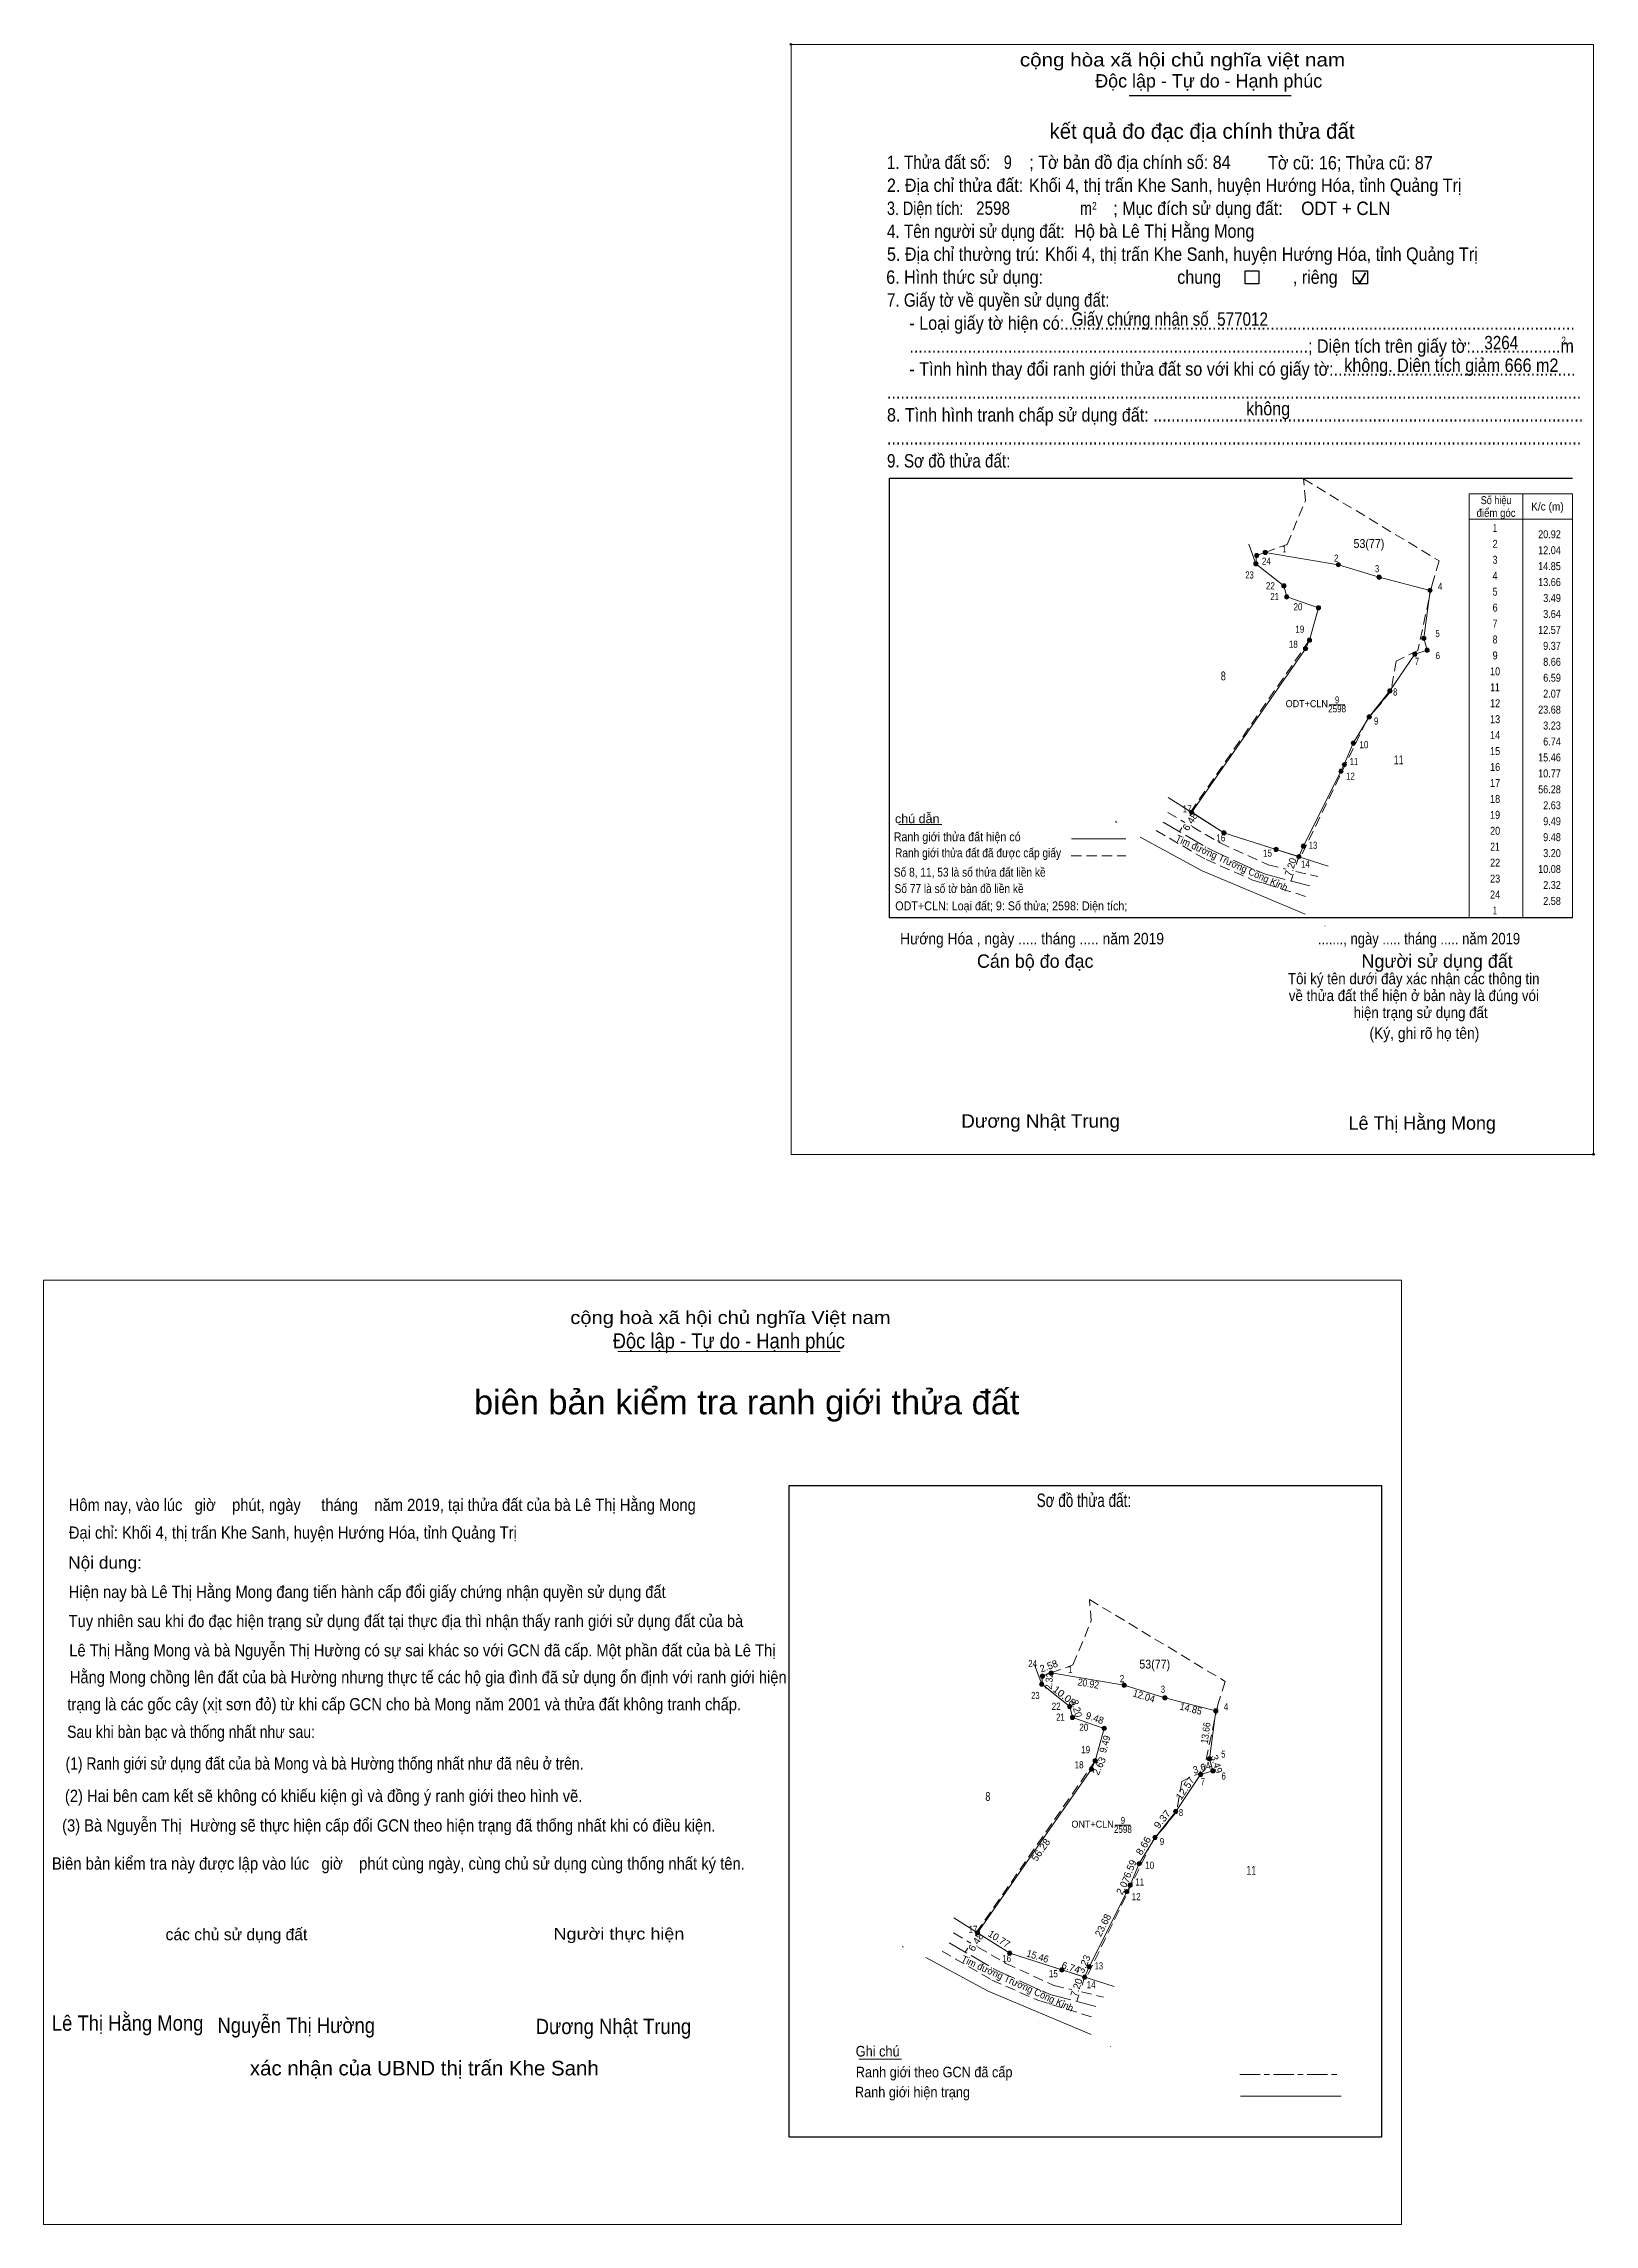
# Model space of a CAD drawing. Header units: metres. Extents: x 549750 to 550524, y 1838010 to 1838626.
# Drawn here: x 549750 to 550188, y 1838010 to 1838626 of the extents above; entities that cross this region are included whole.
import ezdxf
from ezdxf.enums import TextEntityAlignment as Align

# ---------------------------------------------------------------- set-up
doc = ezdxf.new("R2010")
doc.units = ezdxf.units.M
doc.header["$LTSCALE"] = 0.96
doc.header["$PDMODE"] = 32
doc.header["$PDSIZE"] = 0.48
for name, pattern in [('LONG_DASH_SHORT_DASH', [9.9, 6, -1.2, 1.5, -1.2]), ('LONG_DASHED', [7.5, 6, -1.5]), ('MEDIUM_DASHED', [4.5, 3, -1.5])]:
    doc.linetypes.add(name, pattern=pattern)
for name, color, linetype, lineweight in [('1', 7, 'Continuous', 13), ('10', 7, 'MEDIUM_DASHED', 13), ('17', 7, 'Continuous', 13), ('2', 7, 'Continuous', 25), ('23', 7, 'Continuous', 13), ('28', 7, 'MEDIUM_DASHED', 13), ('6', 7, 'Continuous', 13), ('63', 7, 'Continuous', 13)]:
    doc.layers.add(name, color=color, linetype=linetype, lineweight=lineweight)

msp = doc.modelspace()

# ---------------------------------------------------------------- hatches: boundary and pattern name
at = {"layer": '63'}
for points in [[(550092.77, 1838479.25, 1), (550091.57, 1838479.25, 1)], [(550092.98, 1838481.56, 1), (550091.78, 1838481.56, 1)], [(550095.41, 1838482.44, 1), (550094.21, 1838482.44, 1)], [(550116.04, 1838478.99, 1), (550114.84, 1838478.99, 1)], [(550127.54, 1838475.43, 1), (550126.34, 1838475.43, 1)], [(550100.67, 1838472.99, 1), (550099.47, 1838472.99, 1)], [(550101.46, 1838469.89, 1), (550100.26, 1838469.89, 1)], [(550141.92, 1838471.74, 1), (550140.72, 1838471.74, 1)], [(550110.43, 1838466.81, 1), (550109.23, 1838466.81, 1)], [(550106.8, 1838455.28, 1), (550105.6, 1838455.28, 1)], [(550107.89, 1838457.67, 1), (550106.69, 1838457.67, 1)], [(550140.14, 1838458.2, 1), (550138.94, 1838458.2, 1)], [(550141.11, 1838454.85, 1), (550139.91, 1838454.85, 1)], [(550137.64, 1838453.76, 1), (550136.44, 1838453.76, 1)], [(550130.59, 1838443.35, 1), (550129.39, 1838443.35, 1)], [(550124.76, 1838436.02, 1), (550123.56, 1838436.02, 1)], [(550120.27, 1838428.62, 1), (550119.07, 1838428.62, 1)], [(550116.79, 1838420.7, 1), (550115.59, 1838420.7, 1)], [(550117.73, 1838422.54, 1), (550116.53, 1838422.54, 1)], [(550074.65, 1838409.09, 1), (550073.45, 1838409.09, 1)], [(550083.74, 1838403.32, 1), (550082.54, 1838403.32, 1)], [(550106.19, 1838399.53, 1), (550104.99, 1838399.53, 1)], [(550098.47, 1838398.62, 1), (550097.27, 1838398.62, 1)], [(550104.89, 1838396.57, 1), (550103.69, 1838396.57, 1)], [(550034.95, 1838166.15, 1), (550033.75, 1838166.15, 1)], [(550032.31, 1838162.96, 1), (550031.11, 1838162.96, 1)], [(550032.52, 1838165.27, 1), (550031.32, 1838165.27, 1)], [(550055.58, 1838162.7, 1), (550054.38, 1838162.7, 1)], [(550067.08, 1838159.14, 1), (550065.88, 1838159.14, 1)], [(550040.21, 1838156.7, 1), (550039.01, 1838156.7, 1)], [(550041, 1838153.6, 1), (550039.8, 1838153.6, 1)], [(550081.46, 1838155.45, 1), (550080.26, 1838155.45, 1)], [(550049.97, 1838150.52, 1), (550048.77, 1838150.52, 1)], [(550047.43, 1838141.38, 1), (550046.23, 1838141.38, 1)], [(550079.68, 1838141.91, 1), (550078.48, 1838141.91, 1)], [(550046.34, 1838138.99, 1), (550045.14, 1838138.99, 1)], [(550077.18, 1838137.47, 1), (550075.98, 1838137.47, 1)], [(550080.65, 1838138.56, 1), (550079.45, 1838138.56, 1)], [(550070.13, 1838127.06, 1), (550068.93, 1838127.06, 1)], [(550064.3, 1838119.73, 1), (550063.1, 1838119.73, 1)], [(550059.81, 1838112.33, 1), (550058.61, 1838112.33, 1)], [(550056.33, 1838104.41, 1), (550055.13, 1838104.41, 1)], [(550057.27, 1838106.25, 1), (550056.07, 1838106.25, 1)], [(550014.19, 1838092.8, 1), (550012.99, 1838092.8, 1)], [(550023.28, 1838087.03, 1), (550022.08, 1838087.03, 1)], [(550038.01, 1838082.33, 1), (550036.81, 1838082.33, 1)], [(550044.43, 1838080.28, 1), (550043.23, 1838080.28, 1)], [(550045.73, 1838083.24, 1), (550044.53, 1838083.24, 1)]]:
    msp.add_hatch(color=256, dxfattribs=at).paths.add_polyline_path(points)

# ---------------------------------------------------------------- linework, layer by layer
at = {"layer": '1'}
for points in [[(550094.81, 1838482.44), (550115.44, 1838478.99), (550126.94, 1838475.43), (550141.32, 1838471.74), (550139.54, 1838458.2), (550140.51, 1838454.85), (550137.04, 1838453.76), (550129.99, 1838443.35), (550124.16, 1838436.02), (550119.67, 1838428.62), (550117.13, 1838422.54), (550116.19, 1838420.7), (550105.59, 1838399.53), (550104.29, 1838396.57), (550097.87, 1838398.62), (550083.14, 1838403.32), (550074.05, 1838409.09), (550106.2, 1838455.28), (550107.29, 1838457.67), (550109.83, 1838466.81), (550100.86, 1838469.89), (550100.07, 1838472.99), (550092.17, 1838479.25), (550092.38, 1838481.56)], [(550034.35, 1838166.15), (550054.98, 1838162.7), (550066.48, 1838159.14), (550080.86, 1838155.45), (550079.08, 1838141.91), (550080.05, 1838138.56), (550076.58, 1838137.47), (550069.53, 1838127.06), (550063.7, 1838119.73), (550059.21, 1838112.33), (550056.67, 1838106.25), (550055.73, 1838104.41), (550045.13, 1838083.24), (550043.83, 1838080.28), (550037.41, 1838082.33), (550022.68, 1838087.03), (550013.59, 1838092.8), (550045.74, 1838138.99), (550046.83, 1838141.38), (550049.37, 1838150.52), (550040.4, 1838153.6), (550039.61, 1838156.7), (550031.71, 1838162.96), (550031.92, 1838165.27)]]:
    msp.add_lwpolyline(points, close=True, dxfattribs=at)
at = {"layer": '10'}
for p, q in [((550092.38, 1838481.56), (550094.81, 1838482.44)), ((550107.29, 1838457.67), (550073.79, 1838409.25)), ((550031.92, 1838165.27), (550034.35, 1838166.15)), ((550046.83, 1838141.38), (550013.33, 1838092.96))]:
    msp.add_line(p, q, dxfattribs=at)
at = {"layer": '10', "linetype": 'Continuous'}
for p, q in [((550052.56, 1838406.46), (550052.96, 1838406.24)), ((550091.25, 1838383.76), (550091.24, 1838383.74)), ((549992.3, 1838088.96), (549992.7, 1838088.74)), ((550030.79, 1838067.47), (550030.78, 1838067.45)), ((549980.11, 1838057.09), (549992.11, 1838057.09)), ((550087.86, 1838046.71), (550116.28, 1838046.71))]:
    msp.add_line(p, q, dxfattribs=at)
at = {"layer": '10', "linetype": 'LONG_DASH_SHORT_DASH'}
msp.add_line((550087.63, 1838052.8), (550116.06, 1838052.8), dxfattribs=at)
at = {"layer": '10'}
for points in [[(550094.79, 1838482.44), (550101, 1838484.7), (550106.15, 1838497.12), (550105.64, 1838503.19)], [(550105.64, 1838503.19), (550143.94, 1838480.05), (550141.9, 1838473.4)], [(550105.64, 1838503.19), (550143.94, 1838480.05), (550141.9, 1838473.4)], [(550141.9, 1838473.4), (550137.9, 1838454.76), (550131.72, 1838451.79), (550130.32, 1838443.36), (550123.4, 1838434.92), (550104.78, 1838396.41)], [(550034.33, 1838166.15), (550040.54, 1838168.41), (550045.69, 1838180.83), (550045.18, 1838186.9)], [(550045.18, 1838186.9), (550083.48, 1838163.76), (550081.44, 1838157.11)], [(550045.18, 1838186.9), (550083.48, 1838163.76), (550081.44, 1838157.11)], [(550081.44, 1838157.11), (550077.44, 1838138.47), (550071.26, 1838135.5), (550069.86, 1838127.07), (550062.94, 1838118.63), (550044.32, 1838080.12)]]:
    msp.add_lwpolyline(points, dxfattribs=at)
at = {"layer": '10', "linetype": 'Continuous'}
for points in [[(550092.38, 1838481.56), (550092.17, 1838479.25), (550100.07, 1838472.99), (550100.86, 1838469.89), (550109.83, 1838466.81), (550107.29, 1838457.67)], [(550031.92, 1838165.27), (550031.71, 1838162.96), (550039.61, 1838156.7), (550040.4, 1838153.6), (550049.37, 1838150.52), (550046.83, 1838141.38)]]:
    msp.add_lwpolyline(points, dxfattribs=at)
at = {"layer": '17'}
msp.add_line((549991.41, 1838405.68), (550003.56, 1838405.68), dxfattribs=at)
at = {"layer": '2'}
for p, q in [((550056.37, 1838611.46), (550102.17, 1838611.46)), ((549988.74, 1838503.43), (550181.57, 1838503.43))]:
    msp.add_line(p, q, dxfattribs=at)
at = {"layer": '2', "lineweight": 35}
for p, q in [((550120.25, 1838560.26), (550121.54, 1838558.58)), ((550121.54, 1838558.58), (550123.11, 1838561.39))]:
    msp.add_line(p, q, dxfattribs=at)
at = {"layer": '2', "lineweight": 13}
for points in [[(549960.97, 1838625.83), (550187.47, 1838625.83), (550187.47, 1838312.54), (549960.97, 1838312.54)], [(549750, 1838010.5), (550133.31, 1838010.5), (550133.31, 1838277.01), (549750, 1838277.01)]]:
    msp.add_lwpolyline(points, close=True, dxfattribs=at)
at = {"layer": '2'}
for points in [[(550089.14, 1838561.93), (550093.03, 1838561.93), (550093.03, 1838558.3), (550089.14, 1838558.3)], [(550119.75, 1838561.93), (550123.64, 1838561.93), (550123.64, 1838558.3), (550119.75, 1838558.3)]]:
    msp.add_lwpolyline(points, close=True, dxfattribs=at)
for points in [[(550181.57, 1838379.31), (549988.74, 1838379.31), (549988.74, 1838503.43)], [(549960.39, 1838219.08), (550127.67, 1838219.1), (550127.66, 1838035.13)], [(550127.67, 1838035.13), (549960.39, 1838035.13), (549960.39, 1838219.1)]]:
    msp.add_lwpolyline(points, dxfattribs=at)
for p in [(549960.97, 1838625.83), (550187.47, 1838312.54)]:
    msp.add_point(p, dxfattribs=at)
at = {"layer": '23'}
for p, q in [((550111.61, 1838377.01), (550111.64, 1838376.99)), ((549912.12, 1838256.86), (549974.82, 1838256.86)), ((550051.15, 1838060.72), (550051.18, 1838060.7))]:
    msp.add_line(p, q, dxfattribs=at)
at = {"layer": '28'}
for p, q in [((550067.29, 1838409.04), (550072.15, 1838406.21)), ((550074.15, 1838405.05), (550082.04, 1838400.47)), ((550082.04, 1838400.47), (550095.63, 1838394.25)), ((550095.63, 1838394.25), (550100.64, 1838393.07)), ((550103.42, 1838392.42), (550109.63, 1838390.97)), ((550006.83, 1838092.75), (550011.69, 1838089.92)), ((550013.69, 1838088.76), (550021.58, 1838084.18)), ((550021.58, 1838084.18), (550035.17, 1838077.96)), ((550035.17, 1838077.96), (550040.18, 1838076.78)), ((550042.96, 1838076.13), (550049.17, 1838074.68))]:
    msp.add_line(p, q, dxfattribs=at)
at = {"layer": '28', "linetype": 'Continuous'}
for points in [[(550104.29, 1838396.57), (550105.59, 1838399.53), (550116.19, 1838420.7), (550117.13, 1838422.54), (550119.67, 1838428.62), (550124.16, 1838436.02), (550127, 1838439.24), (550129.99, 1838443.35), (550137.04, 1838453.76), (550140.51, 1838454.85), (550139.54, 1838458.2), (550141.32, 1838471.74), (550126.94, 1838475.43), (550115.44, 1838478.99), (550094.81, 1838482.44)], [(550107.29, 1838457.67), (550106.2, 1838455.28), (550074.05, 1838409.09)], [(550112.59, 1838393.92), (550083.14, 1838403.32), (550067.39, 1838413.31)], [(550059.47, 1838402.08), (550077.02, 1838392.61), (550106.12, 1838380.37)], [(550043.83, 1838080.28), (550045.13, 1838083.24), (550055.73, 1838104.41), (550056.67, 1838106.25), (550059.21, 1838112.33), (550063.7, 1838119.73), (550066.54, 1838122.95), (550069.53, 1838127.06), (550076.58, 1838137.47), (550080.05, 1838138.56), (550079.08, 1838141.91), (550080.86, 1838155.45), (550066.48, 1838159.14), (550054.98, 1838162.7), (550034.35, 1838166.15)], [(550046.83, 1838141.38), (550045.74, 1838138.99), (550013.59, 1838092.8)], [(550052.13, 1838077.63), (550022.68, 1838087.03), (550006.93, 1838097.02)], [(549999.01, 1838085.79), (550016.56, 1838076.32), (550045.66, 1838064.08)]]:
    msp.add_lwpolyline(points, dxfattribs=at)
at = {"layer": '28'}
for points in [[(550064.04, 1838403.93), (550078.09, 1838395.76), (550091.06, 1838390.07), (550106.47, 1838385.28)], [(550003.58, 1838087.64), (550017.63, 1838079.47), (550030.6, 1838073.78), (550046.01, 1838068.99)]]:
    msp.add_lwpolyline(points, dxfattribs=at)
at = {"layer": '6'}
msp.add_line((550040.1, 1838401.56), (550055.43, 1838401.56), dxfattribs=at)
at = {"layer": '6', "linetype": 'MEDIUM_DASHED'}
msp.add_line((550040.06, 1838396.83), (550055.5, 1838396.83), dxfattribs=at)
at = {"layer": '63'}
for p, q in [((550167.53, 1838499.01), (550167.53, 1838379.31)), ((550167.53, 1838499.01), (550167.53, 1838379.31)), ((550152.41, 1838491.81), (550181.57, 1838491.81)), ((550092.17, 1838479.25), (550090.14, 1838484.78)), ((550112.86, 1838439.45), (550117.27, 1838439.45)), ((550073.49, 1838408.2), (550074.05, 1838409.09)), ((550070.58, 1838403.62), (550071.29, 1838404.74)), ((550103.58, 1838394.34), (550104.29, 1838396.57)), ((550102.1, 1838389.71), (550102.7, 1838391.59)), ((550031.71, 1838162.96), (550029.68, 1838168.49)), ((550052.4, 1838123.16), (550056.81, 1838123.16)), ((550013.03, 1838091.91), (550013.59, 1838092.8)), ((550010.12, 1838087.33), (550010.83, 1838088.45)), ((550043.12, 1838078.05), (550043.83, 1838080.28)), ((550041.64, 1838073.42), (550042.24, 1838075.3))]:
    msp.add_line(p, q, dxfattribs=at)
msp.add_lwpolyline([(550152.41, 1838499.01), (550181.57, 1838499.01), (550181.57, 1838379.31), (550152.41, 1838379.31)], close=True, dxfattribs=at)
at = {"layer": '63', "linetype": 'LONG_DASHED'}
for points in [[(550066.04, 1838406.26), (550079.32, 1838398.55), (550092.21, 1838392.68), (550094.87, 1838391.61), (550107.75, 1838388.23)], [(550005.58, 1838089.97), (550018.86, 1838082.26), (550031.75, 1838076.39), (550034.41, 1838075.32), (550047.29, 1838071.94)]]:
    msp.add_lwpolyline(points, dxfattribs=at)
at = {"layer": '63'}
for centre in [(550092.17, 1838479.25), (550092.38, 1838481.56), (550094.81, 1838482.44), (550115.44, 1838478.99), (550126.94, 1838475.43), (550100.07, 1838472.99), (550100.86, 1838469.89), (550141.32, 1838471.74), (550109.83, 1838466.81), (550106.2, 1838455.28), (550107.29, 1838457.67), (550139.54, 1838458.2), (550140.51, 1838454.85), (550137.04, 1838453.76), (550129.99, 1838443.35), (550124.16, 1838436.02), (550119.67, 1838428.62), (550116.19, 1838420.7), (550117.13, 1838422.54), (550074.05, 1838409.09), (550083.14, 1838403.32), (550105.59, 1838399.53), (550097.87, 1838398.62), (550104.29, 1838396.57), (550034.35, 1838166.15), (550031.71, 1838162.96), (550031.92, 1838165.27), (550054.98, 1838162.7), (550066.48, 1838159.14), (550039.61, 1838156.7), (550040.4, 1838153.6), (550080.86, 1838155.45), (550049.37, 1838150.52), (550046.83, 1838141.38), (550079.08, 1838141.91), (550045.74, 1838138.99), (550076.58, 1838137.47), (550080.05, 1838138.56), (550069.53, 1838127.06), (550063.7, 1838119.73), (550059.21, 1838112.33), (550055.73, 1838104.41), (550056.67, 1838106.25), (550013.59, 1838092.8), (550022.68, 1838087.03), (550037.41, 1838082.33), (550043.83, 1838080.28), (550045.13, 1838083.24)]:
    msp.add_circle(centre, 0.6, dxfattribs=at)

# ---------------------------------------------------------------- texts
at = {"layer": '1'}
for s, height, width, p in [('53(77)', 2.5, 0.9, (550124.08, 1838483.69)), ('8', 2.5, 0.75, (550082.975, 1838446.33)), ('ODT+CLN', 2, 0.95, (550106.53, 1838438.76)), ('2598', 2, 0.85, (550115.095, 1838437.31)), ('9', 2, 0.8, (550115.09, 1838439.82)), ('11', 2.5, 0.75, (550132.465, 1838422.64)), ('53(77)', 2.5, 0.9, (550063.62, 1838167.4)), ('8', 2.5, 0.75, (550016.505, 1838130.04)), ('ONT+CLN', 2, 0.95, (550046.07, 1838122.47)), ('2598', 2, 0.85, (550054.635, 1838121.02)), ('9', 2, 0.8, (550054.63, 1838123.53)), ('11', 2.5, 0.75, (550090.865, 1838109.17))]:
    msp.add_text(s, height=height, dxfattribs=dict(at, width=width)).set_placement(p, align=Align.CENTER)
at = {"layer": '2'}
for s, height, width, p in [('cộng hòa xã hội chủ nghĩa việt nam', 3.781, 1.15, (550025.55, 1838619.63)), ('1. Thửa đất số:', 3.781, 0.85, (549988.04, 1838590.69)), ('9', 3.78, 0.8, (550021.02, 1838590.69)), ('; Tờ bản đồ địa chính số: 84', 3.78, 0.9, (550028.19, 1838590.69)), ('Tờ cũ: 16; Thửa cũ: 87', 3.78, 0.9, (550095.6, 1838590.55)), ('2. Địa chỉ thửa đất:', 3.781, 0.9, (549988.04, 1838584.2)), ('Khối 4, thị trấn Khe Sanh, huyện Hướng Hóa, tỉnh Quảng Trị', 3.78, 0.9, (550028.12, 1838584.2)), ('3. Diện tích:', 3.781, 0.8, (549988.04, 1838577.7)), ('2598', 3.78, 0.85, (550013.2, 1838577.74)), ('m', 3.781, 0.8, (550042.54, 1838577.7)), ('2', 2.16, 0.8, (550045.95, 1838579.23)), ('; Mục đích sử dụng đất:', 3.781, 0.9, (550051.92, 1838577.7)), ('ODT + CLN', 3.78, 0.95, (550104.94, 1838577.69)), ('4. Tên người sử dụng đất:', 3.781, 0.85, (549988.04, 1838571.23)), ('Hộ bà Lê Thị Hằng Mong', 3.78, 0.9, (550040.92, 1838571.26)), ('5. Địa chỉ thường trú:', 3.781, 0.9, (549988.04, 1838564.75)), ('Khối 4, thị trấn Khe Sanh, huyện Hướng Hóa, tỉnh Quảng Trị', 3.78, 0.9, (550032.68, 1838564.75)), ('6. Hình thức sử dụng:', 3.781, 0.9, (549987.83, 1838558.27)), ('chung                , riêng', 3.781, 0.9, (550069.97, 1838558.27)), ('7. Giấy tờ về quyền sử dụng đất:', 3.781, 0.85, (549988.04, 1838551.8)), ('     - Loại giấy tờ hiện có:..................................................................................................................', 3.781, 0.9, (549988.04, 1838545.31)), ('Giấy chứng nhận số  577012', 3.78, 0.85, (550040.14, 1838546.44)), ('     .........................................................................................; Diện tích trên giấy tờ:....................m', 3.781, 0.9, (549988.04, 1838538.81)), ('3264', 3.78, 0.85, (550156.64, 1838539.79)), ('2', 2.16, 0.8, (550178.39, 1838541.2)), ('     - Tình hình thay đổi ranh giới thửa đất so với khi có giấy tờ:......................................................', 3.781, 0.9, (549988.04, 1838532.34)), ('không. Diện tích giảm 666 m2', 3.78, 0.9, (550117.12, 1838533.4)), ('8. Tình hình tranh chấp sử dụng đất: ................................................................................................', 3.781, 0.9, (549988.04, 1838519.39)), ('...........................................................................................................................................................', 3.781, 0.9, (549988.04, 1838525.86)), ('không', 3.781, 0.9, (550089.44, 1838521.16)), ('9. Sơ đồ thửa đất:', 3.781, 0.85, (549988.04, 1838506.42)), ('...........................................................................................................................................................', 3.781, 0.9, (549988.04, 1838512.91)), ('Hướng Hóa , ngày ..... tháng ..... năm 2019', 3.238, 0.9, (549991.74, 1838371.81)), ('......., ngày ..... tháng ..... năm 2019', 3.238, 0.85, (550109.67, 1838371.81)), ('(Ký, ghi rõ họ tên)', 3.241, 0.9, (550124.23, 1838345.14)), ('Dương Nhật Trung', 3.78, 1.05, (550009.01, 1838320.07)), ('Hôm nay, vào lúc   giờ    phút, ngày     tháng    năm 2019, tại thửa đất của bà Lê Thị Hằng Mong', 3.45, 0.9, (549757.09, 1838211.88)), ('Đại chỉ: Khối 4, thị trấn Khe Sanh, huyện Hướng Hóa, tỉnh Quảng Trị ', 3.45, 0.9, (549757.12, 1838204.05)), ('Nội dung:', 3.461, 1.05, (549756.94, 1838195.59)), ('Hiện nay bà Lê Thị Hằng Mong đang tiến hành cấp đổi giấy chứng nhận quyền sử dụng đất', 3.45, 0.9, (549757.06, 1838187.31)), ('Tuy nhiên sau khi đo đạc hiện trạng sử dụng đất tại thực địa thì nhận thấy ranh giới sử dụng đất của bà', 3.45, 0.9, (549757.06, 1838179.09)), ('Lê Thị Hằng Mong và bà Nguyễn Thị Hường có sự sai khác so với GCN đã cấp. Một phần đất của bà Lê Thị  ', 3.45, 0.9, (549757.24, 1838170.81)), ('Hằng Mong chồng lên đất của bà Hường nhưng thực tế các hộ gia đình đã sử dụng ổn định với ranh giới hiện ', 3.45, 0.9, (549757.39, 1838163.25)), ('trạng là các gốc cây (xịt sơn đỏ) từ khi cấp GCN cho bà Mong năm 2001 và thửa đất không tranh chấp.', 3.45, 0.9, (549756.7, 1838155.6)), ('Sau khi bàn bạc và thống nhất như sau:', 3.469, 0.85, (549756.64, 1838147.8)), ('(1) Ranh giới sử dụng đất của bà Mong và bà Hường thống nhất như đã nêu ở trên.', 3.45, 0.85, (549756.19, 1838138.89)), ('(2) Hai bên cam kết sẽ không có khiếu kiện gì và đồng ý ranh giới theo hình vẽ.', 3.45, 0.9, (549756.01, 1838129.74)), ('(3) Bà Nguyễn Thị  Hường sẽ thực hiện cấp đổi GCN theo hiện trạng đã thống nhất khi có điều kiện.', 3.45, 0.9, (549755.23, 1838121.4)), ('Ranh giới theo GCN đã cấp', 2.981, 0.9, (549979.24, 1838052.01)), ('Ranh giới hiện trạng', 2.981, 0.9, (549979, 1838046.37))]:
    msp.add_text(s, height=height, dxfattribs=dict(at, width=width)).set_placement(p)
for s, height, p in [('Độc lập - Tự do - Hạnh phúc', 3.781, (550046.81, 1838613.67)), ('Cán bộ đo đạc', 3.781, (550013.44, 1838365.2)), ('Người sử dụng đất', 3.781, (550121.98, 1838365.2)), ('Lê Thị Hằng Mong', 3.78, (550118.33, 1838319.5))]:
    msp.add_text(s, height=height, dxfattribs=at).set_placement(p)
for s, height, p in [('kết quả đo đạc địa chính thửa đất', 4.321, (550076.965, 1838599.21)), ('.', 1.08, (550187.4489, 1838311.95)), ('các chủ sử dụng đất', 3.3, (549804.43, 1838090.71))]:
    msp.add_text(s, height=height, dxfattribs=at).set_placement(p, align=Align.CENTER)
for s, height, width, p in [('Tôi ký tên dưới đây xác nhận các thông tin', 3.123, 0.9, (550136.72, 1838360.57)), ('về thửa đất thể hiện ở bản này là đúng vói', 3.123, 0.9, (550136.755, 1838355.81)), ('hiện trạng sử dụng đất', 3.123, 0.9, (550138.67, 1838351.01)), ('cộng hoà xã hội chủ nghĩa Việt nam', 3.684, 1.15, (549943.865, 1838264.65)), ('cộng hoà xã hội chủ nghĩa Việt nam', 3.684, 1.15, (549943.865, 1838264.65)), ('Độc lập - Tự do - Hạnh phúc', 4.297, 0.9, (549943.405, 1838257.75)), ('Độc lập - Tự do - Hạnh phúc', 4.297, 0.9, (549943.405, 1838257.75)), (' biên bản kiểm tra ranh giới thửa đất', 6.9, 1.05, (549947.1, 1838239.15)), ('Sơ đồ thửa đất:', 3.797, 0.75, (550043.62, 1838212.99)), ('Biên bản kiểm tra này được lập vào lúc   giờ    phút cùng ngày, cùng chủ sử dụng cùng thống nhất ký tên.', 3.469, 0.9, (549850.135, 1838110.63)), ('Người thực hiện', 3.3, 1.15, (549912.385, 1838090.89)), ('Lê Thị Hằng Mong', 4.32, 0.9, (549773.71, 1838065.15)), ('Nguyễn Thị Hường', 4.32, 0.9, (549821.31, 1838064.52)), ('Dương Nhật Trung', 4.32, 0.9, (549910.83, 1838064.21)), ('xác nhận của UBND thị trấn Khe Sanh', 4.11, 1.05, (549857.455, 1838052.55)), ('Ghi chú', 2.99, 0.9, (549985.415, 1838057.89))]:
    msp.add_text(s, height=height, dxfattribs=dict(at, width=width)).set_placement(p, align=Align.CENTER)
at = {"layer": '6'}
for s, height, width, p in [('chú dẫn', 2.517, 1.05, (549990.29, 1838406.02)), ('Ranh giới thửa đất hiện có ', 2.517, 0.9, (549989.93, 1838400.92)), ('Số 8, 11, 53 là số thửa đất liền kề', 2.52, 0.85, (549989.98, 1838390.92)), ('Ranh giới thửa đất đã được cấp giấy', 2.517, 0.85, (549990.32, 1838396.39)), ('Số 77 là số tờ bản đồ liền kề', 2.52, 0.85, (549990.18, 1838386.3)), ('ODT+CLN: Loại đất; 9: Số thửa; 2598: Diện tích;', 2.52, 0.9, (549990.38, 1838381.42))]:
    msp.add_text(s, height=height, dxfattribs=dict(at, width=width)).set_placement(p)
at = {"layer": '63'}
for s, width, p in [('Số hiệu', 0.85, (550159.965, 1838496.08)), ('điểm góc', 0.9, (550159.97, 1838492.48)), ('K/c (m)', 0.95, (550174.46, 1838494.28)), (' 2', 0.85, (550159.335, 1838483.75)), (' 1', 0.75, (550159.335, 1838488.25)), (' 3', 0.8, (550159.34, 1838479.25)), (' 4', 0.85, (550159.33, 1838474.75)), (' 5', 0.8, (550159.34, 1838470.25)), (' 6', 0.85, (550159.335, 1838465.75)), (' 7', 0.8, (550159.34, 1838461.25)), (' 8', 0.8, (550159.34, 1838456.75)), (' 10', 0.85, (550159.335, 1838447.75)), (' 9', 0.85, (550159.335, 1838452.25)), (' 11', 0.8, (550159.33, 1838443.25)), (' 12', 0.85, (550159.34, 1838438.75)), (' 13', 0.85, (550159.335, 1838434.25)), (' 14', 0.85, (550159.335, 1838429.75)), (' 15', 0.85, (550159.335, 1838425.25)), (' 17', 0.85, (550159.335, 1838416.25)), (' 16', 0.85, (550159.34, 1838420.75)), (' 18', 0.85, (550159.335, 1838411.75)), (' 19', 0.85, (550159.33, 1838407.25)), (' 20', 0.85, (550159.335, 1838402.75)), (' 21', 0.8, (550159.33, 1838398.25)), (' 22', 0.85, (550159.34, 1838393.75)), (' 23', 0.85, (550159.335, 1838389.25)), (' 24', 0.85, (550159.335, 1838384.75)), (' 1', 0.75, (550159.335, 1838380.25))]:
    msp.add_text(s, height=2.25, dxfattribs=dict(at, width=width)).set_placement(p, align=Align.CENTER)
for s, height, width, p in [('20.92', 2.25, 0.85, (550178.24, 1838486.45)), (' 24', 2, 0.85, (550096.39, 1838478.98)), (' 1', 2, 0.75, (550100.78, 1838482.44)), (' 2', 2, 0.85, (550115.49, 1838479.84)), ('12.04', 2.25, 0.85, (550178.24, 1838481.95)), (' 23', 2, 0.8, (550091.57, 1838475.09)), (' 22', 2, 0.85, (550097.52, 1838472.03)), (' 3', 2, 0.8, (550126.99, 1838476.84)), (' 4', 2, 0.85, (550144.82, 1838471.89)), ('14.85', 2.25, 0.85, (550178.24, 1838477.45)), ('13.66', 2.25, 0.85, (550178.24, 1838472.95)), (' 21', 2, 0.8, (550098.65, 1838468.99)), (' 20', 2, 0.85, (550105.32, 1838466.11)), ('3.49', 2.25, 0.85, (550178.25, 1838468.45)), (' 19', 2, 0.85, (550105.84, 1838459.78)), ('12.57', 2.25, 0.85, (550178.24, 1838459.45)), ('3.64', 2.25, 0.85, (550178.24, 1838463.95)), (' 18', 2, 0.85, (550104, 1838455.53)), (' 5', 2, 0.8, (550144.05, 1838458.55)), ('9.37', 2.25, 0.85, (550178.24, 1838454.95)), (' 7', 2, 0.8, (550138.24, 1838450.7)), (' 6', 2, 0.85, (550144.16, 1838452.34)), ('8.66', 2.25, 0.85, (550178.24, 1838450.45)), (' 8', 2, 0.8, (550132.09, 1838442.05)), ('2.07', 2.25, 0.85, (550178.24, 1838441.45)), ('6.59', 2.25, 0.85, (550178.25, 1838445.95)), ('23.68', 2.25, 0.85, (550178.24, 1838436.95)), (' 9', 2, 0.85, (550126.76, 1838433.86)), ('3.23', 2.25, 0.85, (550178.24, 1838432.45)), (' 11', 2, 0.8, (550121.04, 1838422.44)), (' 10', 2, 0.85, (550123.92, 1838427.17)), ('15.46', 2.25, 0.85, (550178.24, 1838423.45)), ('6.74', 2.25, 0.85, (550178.24, 1838427.95)), (' 12', 2, 0.85, (550120.1, 1838418.3)), ('10.77', 2.25, 0.85, (550178.24, 1838418.95)), ('56.28', 2.25, 0.85, (550178.24, 1838414.45)), ('2.63', 2.25, 0.85, (550178.24, 1838409.95)), (' 17', 2, 0.85, (550074.05, 1838409.09)), ('9.49', 2.25, 0.85, (550178.25, 1838405.45)), (' 16', 2, 0.85, (550083.54, 1838400.87)), (' 13', 2, 0.8, (550109.49, 1838398.78)), ('9.48', 2.25, 0.85, (550178.24, 1838400.95)), (' 15', 2, 0.85, (550096.72, 1838396.57)), (' 14', 2, 0.85, (550107.4, 1838393.46)), ('10.08', 2.25, 0.85, (550178.24, 1838391.95)), ('3.20', 2.25, 0.85, (550178.24, 1838396.45)), ('2.32', 2.25, 0.85, (550178.24, 1838387.45)), ('2.58', 2.25, 0.85, (550178.24, 1838382.95)), (' 24', 2, 0.85, (550030.42, 1838167.82)), (' 1', 2, 0.75, (550040.32, 1838166.15)), (' 23', 2, 0.8, (550031.11, 1838158.8)), (' 2', 2, 0.85, (550055.03, 1838163.55)), (' 3', 2, 0.8, (550066.53, 1838160.55)), (' 22', 2, 0.85, (550037.06, 1838155.74)), (' 21', 2, 0.8, (550038.19, 1838152.7)), (' 4', 2, 0.85, (550084.36, 1838155.6)), (' 20', 2, 0.85, (550044.86, 1838149.82)), (' 18', 2, 0.85, (550043.54, 1838139.24)), (' 19', 2, 0.85, (550045.38, 1838143.49)), (' 5', 2, 0.8, (550083.59, 1838142.26)), (' 7', 2, 0.8, (550077.78, 1838134.41)), (' 6', 2, 0.85, (550083.7, 1838136.05)), (' 8', 2, 0.8, (550071.63, 1838125.76)), (' 9', 2, 0.85, (550066.3, 1838117.57)), (' 10', 2, 0.85, (550063.46, 1838110.88)), (' 11', 2, 0.8, (550060.58, 1838106.15)), (' 12', 2, 0.85, (550059.64, 1838102.01)), (' 17', 2, 0.85, (550013.59, 1838092.8)), (' 16', 2, 0.85, (550023.08, 1838084.58)), (' 15', 2, 0.85, (550036.26, 1838080.28)), (' 13', 2, 0.8, (550049.03, 1838082.49)), (' 14', 2, 0.85, (550046.94, 1838077.17))]:
    msp.add_text(s, height=height, dxfattribs=dict(at, width=width)).set_placement(p, align=Align.RIGHT)
for s, rotation, width, p in [('6.48', 57.61, 1.05, (550074.4552, 1838405.9443)), ('Tim đường Trương Công Kỉnh', 335.516, 0.95, (550084.9356, 1838393.883)), ('2.32', 84.806, 0.9, (550034.7818, 1838163.7495)), ('10.08', 321.607, 1.1, (550037.5339, 1838158.8827)), ('20.92', 350.506, 0.9, (550044.7351, 1838162.1841)), ('12.04', 342.799, 0.95, (550060.2793, 1838158.6599)), ('3.20', 284.297, 0.95, (550040.6188, 1838155.8519)), ('14.85', 345.608, 0.95, (550073.5714, 1838155.0747)), ('9.49', 74.469, 0.95, (550050.4831, 1838145.8123)), ('13.66', 82.511, 0.9, (550078.9857, 1838149.1097)), ('12.57', 55.893, 1.05, (550073.0306, 1838133.0293)), ('9.37', 51.503, 1.1, (550066.5051, 1838124.2175)), ('56.28', 55.161, 1.05, (550032.2685, 1838115.6187)), ('8.66', 58.752, 1.05, (550061.2782, 1838116.8563)), ('6.48', 57.61, 1.05, (550013.9952, 1838089.6543)), ('Tim đường Trương Công Kỉnh', 335.516, 0.95, (550024.4756, 1838077.593)), ('15.46', 342.303, 0.95, (550030.256, 1838085.2317))]:
    msp.add_text(s, height=2, rotation=rotation, dxfattribs=dict(at, width=width)).set_placement(p, align=Align.CENTER)
for s, rotation, p in [('7.20', 72.295, (550102.9308, 1838393.3559)), ('2.58', 19.907, (550034.0245, 1838167.138)), ('9.48', 341.049, (550046.3603, 1838152.499)), ('2.63', 65.484, (550048.8291, 1838139.4901)), ('3.49', 286.148, (550080.1527, 1838140.1631)), ('3.64', 17.439, (550077.2153, 1838138.4481)), ('6.59', 67.327, (550057.5533, 1838110.4795)), ('2.07', 62.939, (550055.5789, 1838105.6751)), ('10.77', 327.594, (550019.1691, 1838090.2317)), ('23.68', 63.402, (550049.9083, 1838094.5123)), ('3.23', 66.289, (550044.5497, 1838083.6129)), ('6.74', 342.291, (550039.6158, 1838082.059)), ('7.20', 72.295, (550042.4708, 1838077.0659))]:
    msp.add_text(s, height=2, rotation=rotation, dxfattribs=at).set_placement(p, align=Align.CENTER)

doc.saveas('drawing.dxf')
